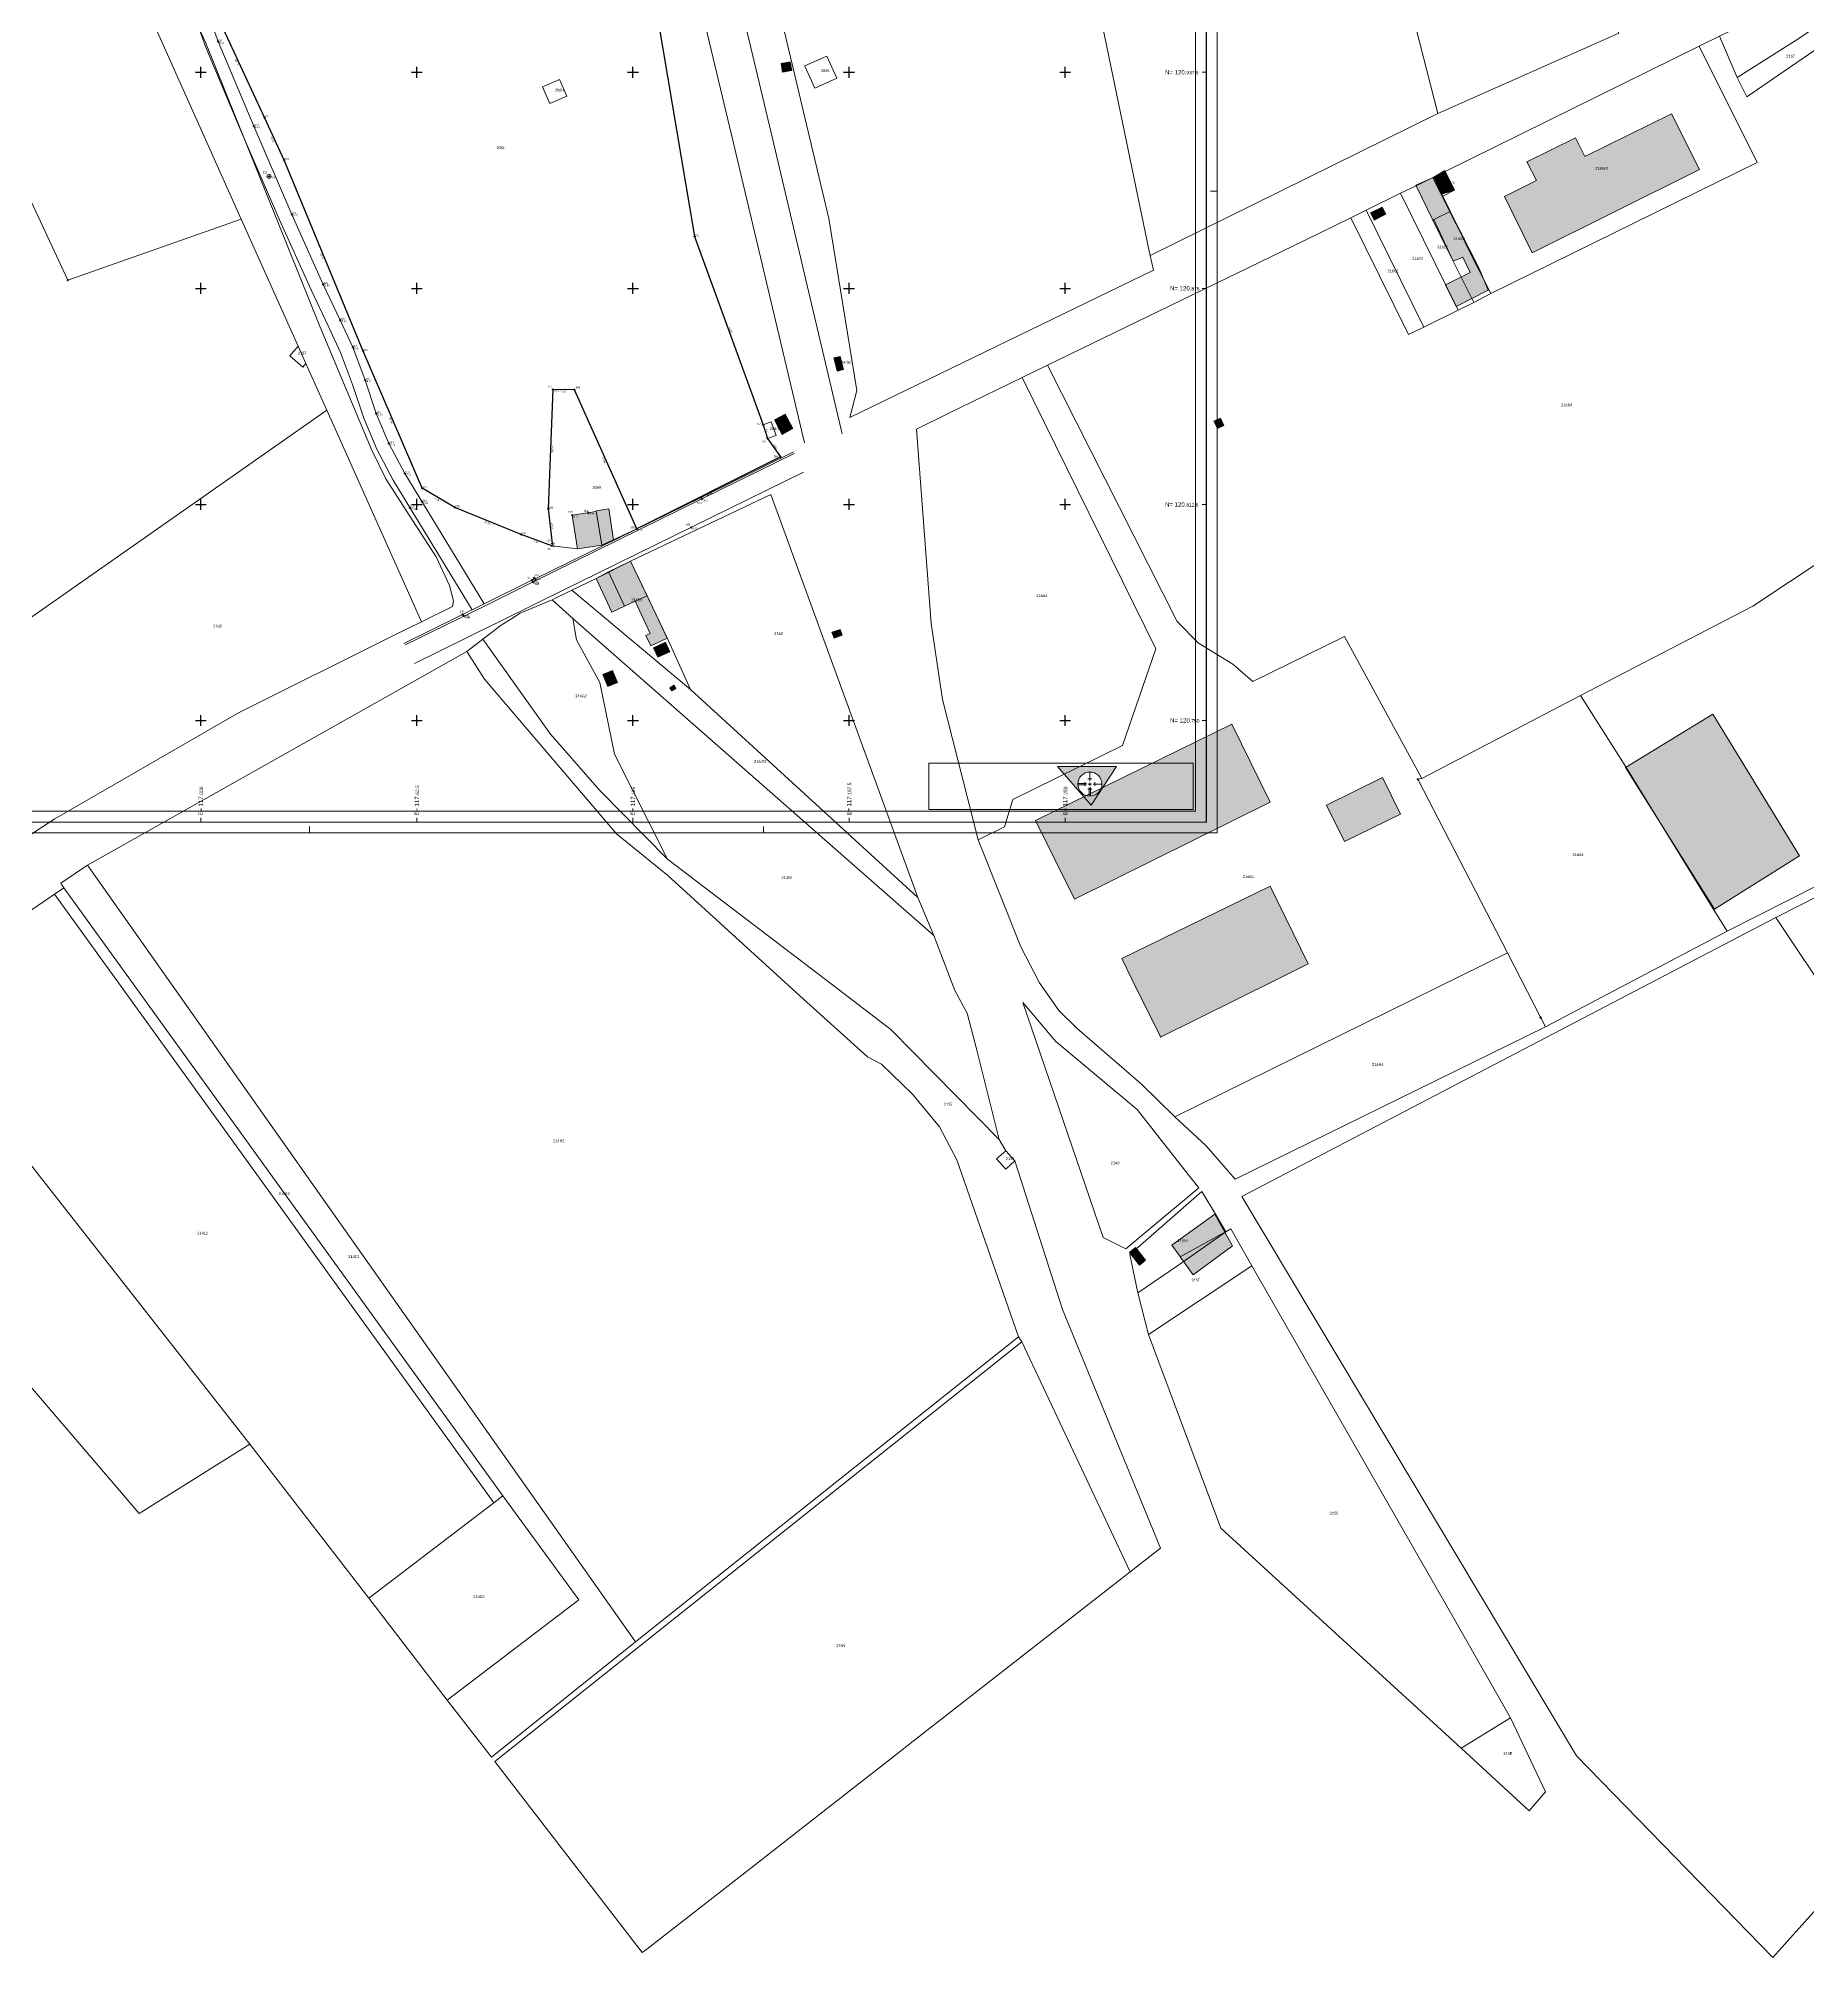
# Model space of a CAD drawing. Header units: metres. Extents: x 113120 to 240396, y 120329 to 242116.
# Drawn here: x 113845 to 114357, y 120392 to 120947 of the extents above; entities that cross this region are included whole.
import ezdxf
from ezdxf.enums import TextEntityAlignment as Align

# ---------------------------------------------------------------- set-up
doc = ezdxf.new("R2010")
doc.units = ezdxf.units.M
doc.header["$LTSCALE"] = 3
doc.header["$PDMODE"] = 2
doc.header["$PDSIZE"] = 0.3
doc.layers.get('0').update_dxf_attribs({"lineweight": 0})
for name, color, linetype, lineweight in [('Batiment', 4, 'Continuous', 0), ('Bordure', 1, 'Continuous', 0), ('Bpn_CaPa', 78, 'Continuous', 0), ('Bpn_ReBu', 4, 'Continuous', 0), ('Bpt_CaNu', 7, 'Continuous', 0), ('Bpt_PrSt', 7, 'Continuous', 0), ('Carroyage(1)', 7, 'Continuous', 0), ('Cotation Linéaire', 6, 'Continuous', 0), ('CV', 5, 'Continuous', 0), ("Filets d'eau", 1, 'Continuous', 0), ('Hachure batiment', 11, 'Continuous', 0), ('Hachure bâtiment', 11, 'Continuous', 0), ('Images', 7, 'Continuous', 0), ('Limite de propriété', 5, 'Continuous', 30), ('Légende', 255, 'Continuous', 0), ('Route', 1, 'Continuous', 0), ('TopoAlt', 30, 'Continuous', 0), ('TOPOJIS', 5, 'Continuous', 0), ('TopoMat', 5, 'Continuous', 0)]:
    doc.layers.add(name, color=color, linetype=linetype, lineweight=lineweight)
doc.layers.add('Carroyage(1)_Croix', color=7, linetype='Continuous')
doc.layers.add('Carroyage(1)_Textes', color=7, linetype='Continuous')
doc.styles.add('Legend', font='')
doc.styles.get("Standard").update_dxf_attribs({"font": 'arial.ttf'})
doc.styles.get('Legend').set_extended_font_data('Calibri')
picture_1 = doc.add_image_def('image1.jpg', size_in_pixel=(7833, 1367))

# ---------------------------------------------------------------- blocks, each defined once
blk = doc.blocks.new('TCPOINT')
at = {"color": 0}
blk.add_point((0, 0), dxfattribs=at)
at = {"layer": 'TopoAlt'}
blk.add_attdef('ALT', text='', height=0.3, dxfattribs=at).set_placement((0.1, -0.1), align=Align.TOP_LEFT)
at = {"layer": 'TopoMat'}
blk.add_attdef('MAT', (0.1, 0.1), '', height=0.3, dxfattribs=at)
blk = doc.blocks.new('u014')
at = {"color": 0}
blk.add_line((0, 0), (0, 0), dxfattribs=at)
blk.add_circle((0, 0), 0.6, dxfattribs=at)
blk = doc.blocks.new('Logo')
at = {"layer": 'Légende'}
h = blk.add_hatch(color=253, dxfattribs=at)
edge = h.paths.add_edge_path(flags=16)
edge.add_arc((340.079, 66.268), 0.581, 0, 360)
h.paths.add_polyline_path([(340.134, 65.253), (341.361, 67.116), (338.512, 67.116)])
at = {"layer": 'Légende', "color": 253}
for p, q in [((338.512, 67.116), (340.134, 65.253)), ((340.134, 65.253), (338.512, 67.116)), ((338.512, 67.116), (341.361, 67.116)), ((340.079, 66.848), (340.079, 66.428)), ((340.134, 65.253), (341.361, 67.116)), ((341.361, 67.116), (340.134, 65.253)), ((339.919, 66.301), (339.499, 66.301)), ((339.919, 66.234), (339.499, 66.234)), ((339.834, 66.359), (339.834, 66.177)), ((340.17, 66.512), (339.988, 66.512)), ((339.988, 66.023), (340.17, 66.023)), ((340.159, 66.268), (339.999, 66.268)), ((340.159, 66.268), (339.999, 66.268)), ((340.046, 66.108), (340.046, 65.688)), ((340.079, 66.348), (340.079, 66.188)), ((340.079, 66.348), (340.079, 66.188)), ((340.112, 66.108), (340.112, 65.688)), ((340.66, 66.268), (340.239, 66.268)), ((340.323, 66.359), (340.323, 66.177))]:
    blk.add_line(p, q, dxfattribs=at)
blk.add_circle((340.079, 66.268), 0.581, dxfattribs=at)
at = {"layer": 'Images'}
image = blk.add_image(picture_1, insert=(332.313, 65.048), size_in_units=(12.741, 2.223), dxfattribs=at)
image.dxf.flags = 7

msp = doc.modelspace()

# ---------------------------------------------------------------- hatches: boundary and pattern name
at = {"layer": 'Hachure batiment'}
h = msp.add_hatch(color=256, dxfattribs=at)
h.dxf.hatch_style = 1
h.paths.add_polyline_path([(114001.23, 120799.6), (113999.66, 120809.35), (114006.64, 120810.48), (114006.62, 120810.6), (114010.27, 120811.2), (114011.6, 120802.29), (114008.21, 120800.73)])
at = {"layer": 'Hachure bâtiment'}
h = msp.add_hatch(color=256, dxfattribs=at)
h.dxf.hatch_style = 1
h.paths.add_polyline_path([(114063.18, 120938), (114060.53, 120937.53), (114060.1, 120940.05), (114062.75, 120940.52)])
h = msp.add_hatch(color=256, dxfattribs=at)
h.dxf.hatch_style = 1
h.paths.add_polyline_path([(114325.75, 120909.36), (114277.4, 120885.26), (114269.33, 120901.58), (114278.58, 120906.15), (114275.83, 120911.62), (114289.91, 120918.53), (114292.6, 120913.09), (114317.7, 120925.5)])
h = msp.add_hatch(color=256, dxfattribs=at)
h.dxf.hatch_style = 1
h.paths.add_polyline_path([(114251.27, 120902.23), (114253.55, 120897.49), (114253.68, 120897.22), (114248.9, 120894.88), (114248.63, 120894.75), (114243.72, 120904.83), (114248.87, 120907.2)])
h = msp.add_hatch(color=256, dxfattribs=at)
h.dxf.hatch_style = 1
h.paths.add_polyline_path([(114254.87, 120903.4), (114251.27, 120902.23), (114248.87, 120907.2), (114252.07, 120909.05)])
h = msp.add_hatch(color=256, dxfattribs=at)
h.dxf.hatch_style = 1
h.paths.add_polyline_path([(114235.03, 120896.42), (114231.67, 120894.75), (114230.63, 120896.8), (114233.98, 120898.45)])
h = msp.add_hatch(color=256, dxfattribs=at)
h.dxf.hatch_style = 1
h.paths.add_polyline_path([(114262.02, 120880.77), (114264.62, 120874.43), (114255.42, 120869.77), (114252.32, 120875.98), (114259.43, 120879.57), (114257.3, 120884.05), (114254.52, 120882.88), (114248.9, 120894.88), (114253.68, 120897.22)])
h = msp.add_hatch(color=256, dxfattribs=at)
h.dxf.hatch_style = 1
h.paths.add_polyline_path([(114078.15, 120851.48), (114076.28, 120851.03), (114075.32, 120854.85), (114077.22, 120855.32)])
h = msp.add_hatch(color=256, dxfattribs=at)
h.dxf.hatch_style = 1
h.paths.add_polyline_path([(114061.33, 120838.6), (114063.54, 120834.41), (114060.39, 120832.76), (114058.19, 120836.94)])
h = msp.add_hatch(color=256, dxfattribs=at)
h.dxf.hatch_style = 1
h.paths.add_polyline_path([(114188.22, 120835.35), (114186.38, 120834.45), (114185.32, 120836.55), (114187.22, 120837.45)])
h = msp.add_hatch(color=256, dxfattribs=at)
h.dxf.hatch_style = 1
h.paths.add_polyline_path([(114021.36, 120786.06), (114017.9, 120784.46), (114014.78, 120783.08), (114010.18, 120792.97), (114016.55, 120796.05)])
h = msp.add_hatch(color=256, dxfattribs=at)
h.dxf.hatch_style = 1
h.paths.add_polyline_path([(114014.78, 120783.08), (114011.12, 120781.37), (114006.63, 120791.05), (114010.18, 120792.97)])
h = msp.add_hatch(color=256, dxfattribs=at)
h.dxf.hatch_style = 1
h.paths.add_polyline_path([(114027.12, 120773.77), (114022.43, 120771.63), (114021.02, 120774.55), (114022.22, 120775.15), (114017.9, 120784.46), (114021.36, 120786.06)])
h = msp.add_hatch(color=256, dxfattribs=at)
h.dxf.hatch_style = 1
h.paths.add_polyline_path([(114027.95, 120769.85), (114024.43, 120768.28), (114023.22, 120771.03), (114026.72, 120772.6)])
h = msp.add_hatch(color=256, dxfattribs=at)
h.dxf.hatch_style = 1
h.paths.add_polyline_path([(114077.75, 120774.63), (114075.43, 120773.83), (114074.83, 120775.52), (114077.15, 120776.32)])
h = msp.add_hatch(color=256, dxfattribs=at)
h.dxf.hatch_style = 1
h.paths.add_polyline_path([(114012.78, 120761), (114009.98, 120759.85), (114008.58, 120763.32), (114011.39, 120764.45)])
h = msp.add_hatch(color=256, dxfattribs=at)
h.dxf.hatch_style = 1
h.paths.add_polyline_path([(114029.7, 120759.25), (114028.52, 120758.52), (114027.95, 120759.43), (114029.12, 120760.17)])
h = msp.add_hatch(color=256, dxfattribs=at)
h.dxf.hatch_style = 1
h.paths.add_polyline_path([(114201.61, 120726.39), (114144.97, 120698.32), (114133.68, 120721.01), (114190.52, 120748.95)])
h = msp.add_hatch(color=256, dxfattribs=at)
h.dxf.hatch_style = 1
h.paths.add_polyline_path([(114354.65, 120710.83), (114330.13, 120695.43), (114304.4, 120736.38), (114329.57, 120751.79)])
h = msp.add_hatch(color=256, dxfattribs=at)
h.dxf.hatch_style = 1
h.paths.add_polyline_path([(114239.24, 120722.88), (114223.07, 120714.98), (114217.91, 120725.51), (114234.02, 120733.46)])
h = msp.add_hatch(color=256, dxfattribs=at)
h.dxf.hatch_style = 1
h.paths.add_polyline_path([(114212.55, 120679.59), (114203.29, 120675), (114169.9, 120658.41), (114169.87, 120658.46), (114161.68, 120675), (114158.64, 120681.16), (114201.57, 120702.1)])
h = msp.add_hatch(color=256, dxfattribs=at)
h.dxf.hatch_style = 1
h.paths.add_polyline_path([(114175.51, 120594.89), (114173.09, 120598.23), (114185.61, 120607.17), (114188.51, 120601.97), (114175.52, 120594.88)])
h = msp.add_hatch(color=256, dxfattribs=at)
h.dxf.hatch_style = 1
h.paths.add_polyline_path([(114190.72, 120598), (114179.31, 120589.64), (114175.52, 120594.88), (114188.51, 120601.97)])
h = msp.add_hatch(color=256, dxfattribs=at)
h.dxf.hatch_style = 1
h.paths.add_polyline_path([(114165.5, 120593.83), (114163.82, 120592.45), (114160.92, 120596.05), (114162.63, 120597.57)])

# ---------------------------------------------------------------- linework, layer by layer
at = {"flags": 128}
msp.add_lwpolyline([(113667.48, 120723.71), (114179.98, 120723.71), (114179.98, 121453.71), (113667.48, 121453.71)], close=True, dxfattribs=at)
at = {"layer": 'Batiment'}
for p, q in [((113999.66, 120809.35), (114006.64, 120810.48)), ((114008.21, 120800.73), (114006.62, 120810.6)), ((114001.23, 120799.6), (113999.66, 120809.35)), ((114001.23, 120799.6), (114008.21, 120800.73))]:
    msp.add_line(p, q, dxfattribs=at)
at = {"layer": 'Bordure', "flags": 128}
for points in [[(114066.85, 120830.35), (114046.23, 120917.36), (114035.2, 120963.89), (114024.68, 121025.61), (114016.2, 121075.32), (114007.62, 121143.2), (113997.62, 121222.27), (113991, 121314.66), (113986.06, 121427.53)], [(114077.82, 120832.95), (114057.2, 120919.96), (114046.25, 120966.14), (114035.79, 121027.5), (114027.36, 121076.98), (114018.8, 121144.61), (114008.84, 121223.39), (114002.26, 121315.31), (113997.32, 121428.02)]]:
    msp.add_lwpolyline(points, dxfattribs=at)
at = {"layer": 'Bpn_CaPa'}
for points in [[(114136.73, 121083.93), (114168.74, 121064.18), (114191.89, 121067), (114211.58, 121076.09), (114250.04, 120925.59), (114166.83, 120884.52), (114166.53, 120885.8), (114127.69, 121073.4), (114123.85, 121092.7), (114136.73, 121083.93)], [(114302.45, 120948.78), (114250.04, 120925.59), (114211.58, 121076.09), (114239.83, 121087.44), (114248.3, 121066.79), (114255.6, 121050.35), (114262.91, 121033.9), (114271.16, 121015.39), (114281.06, 120994), (114302.45, 120948.78)], [(113766.6, 121064.33), (113783.48, 121070.2), (113810.26, 121072.98), (113823.38, 121057.71), (113836.8, 121037.83), (113848.32, 121017.56), (113860.41, 120992.3), (113903.95, 120895.01), (113853.78, 120877.4), (113766.6, 121064.33)], [(114127.69, 121073.4), (114166.53, 120885.8), (114166.83, 120884.52), (114167.84, 120880.24), (114079.98, 120837.64), (114082, 120845.44), (114073.9, 120895.19), (114055.9, 120971.15), (114044.41, 121021.36), (114053.44, 121025.62), (114063.09, 121030.97), (114066.5, 121039.19), (114065.85, 121043.09), (114064.29, 121045.65), (114062.14, 121047.97), (114057.02, 121050.28), (114055.98, 121050.52), (114127.69, 121073.4)], [(114362.95, 120953.08), (114354.47, 120947.32), (114336.63, 120936), (114331.55, 120947.96), (114357.93, 120960.88), (114362.95, 120953.08)], [(114365.9, 120948.48), (114346.85, 120935.49), (114339.42, 120930.43), (114336.63, 120936), (114354.47, 120947.32), (114362.95, 120953.08), (114365.9, 120948.48)], [(114265.38, 120873.46), (114258.48, 120887.24), (114257.36, 120889.49), (114255.33, 120893.57), (114251.34, 120901.57), (114254.87, 120903.4), (114252.23, 120908.83), (114325.64, 120945.05), (114342.47, 120911.4), (114265.38, 120873.46)], [(114076.21, 120935.82), (114069.83, 120932.94), (114066.95, 120939.31), (114066.95, 120939.32), (114073.33, 120942.2), (114076.21, 120935.82)], [(114066.95, 120939.31), (114069.83, 120932.94), (114076.21, 120935.82), (114073.33, 120942.2), (114066.95, 120939.32), (114066.95, 120939.31)], [(113998.09, 120930.61), (113993.26, 120928.5), (113991.1, 120933.28), (113996.03, 120935.37), (113998.09, 120930.61)], [(113998.09, 120930.61), (113996.03, 120935.37), (113991.1, 120933.28), (113993.26, 120928.5), (113998.09, 120930.61)], [(114239.29, 120902.5), (114243.79, 120904.69), (114250.31, 120891.35), (114260.53, 120870.95), (114255.92, 120868.68), (114239.29, 120902.5)], [(114265.38, 120873.46), (114260.53, 120870.95), (114250.31, 120891.35), (114243.79, 120904.69), (114248.61, 120907.05), (114251.34, 120901.57), (114255.33, 120893.57), (114257.36, 120889.49), (114258.48, 120887.24), (114265.38, 120873.46)], [(114251.34, 120901.57), (114248.61, 120907.05), (114252.23, 120908.83), (114254.87, 120903.4), (114251.34, 120901.57)], [(114239.29, 120902.5), (114255.92, 120868.68), (114246.02, 120863.81), (114229.38, 120897.62), (114239.29, 120902.5)], [(114246.02, 120863.81), (114241.58, 120861.63), (114224.94, 120895.44), (114229.38, 120897.62), (114246.02, 120863.81)], [(113920.4, 120858.27), (113922.66, 120853.22), (113921.8, 120852.22), (113918, 120855.47), (113920.4, 120858.27)], [(114078.15, 120851.48), (114076.28, 120851.03), (114075.32, 120854.85), (114077.22, 120855.32), (114078.15, 120851.48)], [(114117.12, 120715.48), (114106.78, 120756.1), (114103.53, 120778), (114099.27, 120834.22), (114108.43, 120838.8), (114129.84, 120849.19), (114168.51, 120770.74), (114158.89, 120742.72), (114127.12, 120727.09), (114124.75, 120719.24), (114117.12, 120715.48)], [(114117.12, 120715.48), (114124.75, 120719.24), (114127.12, 120727.09), (114158.89, 120742.72), (114168.51, 120770.74), (114129.84, 120849.19), (114137.13, 120852.73), (114174.64, 120778.66), (114180.86, 120772.36), (114190.77, 120766.27), (114196.58, 120761.26), (114223.05, 120774.28), (114245.46, 120733.24), (114244.31, 120732.97), (114270.23, 120682.82), (114174.03, 120635.32), (114164.38, 120644.75), (114145.76, 120660.84), (114140.47, 120666.12), (114134.83, 120674.05), (114129.5, 120684.55), (114117.12, 120715.48)], [(113993.91, 120801.23), (113992.78, 120811.19), (113994.12, 120845.77), (114000.32, 120845.63), (114018.39, 120805.42), (114008.21, 120800.73), (114001.23, 120799.6), (113993.84, 120800.53), (113993.91, 120801.23)], [(114291.34, 120757.25), (114341.23, 120783.07), (114432.88, 120843.9), (114484.04, 120765.06), (114333.75, 120689.02), (114329.74, 120695.46), (114304.5, 120736.55), (114291.34, 120757.25)], [(113838.44, 120714.04), (113805.89, 120753.73), (113928.7, 120839.71), (113956.08, 120778.56), (113947.99, 120774.57), (113903.13, 120752.24), (113850.08, 120721.5), (113838.44, 120714.04)], [(114056.15, 120831.57), (114054.88, 120835.54), (114057.24, 120836.35), (114058.7, 120832.43), (114056.15, 120831.57)], [(114099.62, 120698.76), (114033.88, 120758.95), (114027.2, 120773.88), (114016.55, 120796.05), (114057.12, 120815.32), (114099.62, 120698.76)], [(114033.88, 120758.95), (113999.6, 120787.64), (114006.63, 120791.05), (114016.55, 120796.05), (114027.2, 120773.88), (114033.88, 120758.95)], [(114027.27, 120709.85), (114007.72, 120729.7), (113993.39, 120746.05), (113973.85, 120773.49), (113979.15, 120777.54), (113981.94, 120779.34), (113984.64, 120781.03), (113993.88, 120784.86), (113999.85, 120779.49), (114000.92, 120773.33), (114007.68, 120760.98), (114011.88, 120740.2), (114027.27, 120709.85)], [(114104.31, 120687.81), (113999.85, 120779.49), (113993.88, 120784.86), (113999.6, 120787.64), (114033.88, 120758.95), (114099.62, 120698.76), (114104.31, 120687.81)], [(114104.31, 120687.81), (114110.41, 120671.86), (114113.94, 120665.32), (114116.7, 120654.65), (114123.19, 120628.8), (114091.86, 120660.56), (114074.96, 120673.51), (114027.27, 120709.85), (114011.88, 120740.2), (114007.68, 120760.98), (114000.92, 120773.33), (113999.85, 120779.49), (114104.31, 120687.81)], [(113969.22, 120769.96), (113973.85, 120773.49), (113993.39, 120746.05), (114007.72, 120729.7), (114027.27, 120709.85), (114074.96, 120673.51), (114091.86, 120660.56), (114123.19, 120628.8), (114125.09, 120625.52), (114122.46, 120623.23), (114125.12, 120620.2), (114127.72, 120622.63), (114141.51, 120579.64), (114169.84, 120510.53), (114161.12, 120503.75), (114129.7, 120570.28), (114128.8, 120571.71), (114110.91, 120622.88), (114105.94, 120632.4), (114098.11, 120641.93), (114089.11, 120650.61), (114085.09, 120652.73), (114066.57, 120669.33), (114027.32, 120705.19), (114012.46, 120717.18), (113974.3, 120761.97), (113969.22, 120769.96)], [(113969.22, 120769.96), (113974.3, 120761.97), (114012.46, 120717.18), (114027.32, 120705.19), (114066.57, 120669.33), (114085.09, 120652.73), (114089.11, 120650.61), (114098.11, 120641.93), (114105.94, 120632.4), (114110.91, 120622.88), (114128.8, 120571.71), (114018.03, 120483.48), (113859.49, 120708.11), (113969.22, 120769.96)], [(114509.24, 120726.86), (114381.99, 120641.89), (114347.84, 120693.04), (114485.28, 120762.73), (114509.24, 120726.86)], [(114291.34, 120757.25), (114304.5, 120736.55), (114329.74, 120695.46), (114333.75, 120689.02), (114281.18, 120661.33), (114279.82, 120664.01), (114270.23, 120682.82), (114244.31, 120732.97), (114245.46, 120733.24), (114291.34, 120757.25)], [(113852.65, 120701.61), (113851.75, 120702.92), (113859.49, 120708.11), (114018.03, 120483.48), (113976.32, 120450.07), (113963.56, 120466.62), (114001.58, 120495.64), (113979.61, 120525.68), (113852.65, 120701.61)], [(113976.99, 120523.67), (113940.82, 120496.08), (113906.43, 120540.65), (113805.46, 120669.25), (113849.91, 120699.77), (113976.99, 120523.67)], [(113852.65, 120701.61), (113979.61, 120525.68), (113976.99, 120523.67), (113849.91, 120699.77), (113852.65, 120701.61)], [(114281.18, 120661.33), (114191.48, 120617.29), (114183.03, 120626.95), (114174.03, 120635.32), (114270.23, 120682.82), (114279.82, 120664.01), (114281.18, 120661.33)], [(113805.46, 120669.25), (113906.43, 120540.65), (113874.4, 120520.58), (113768.12, 120644.75), (113766.04, 120647.18), (113803.81, 120671.25), (113805.46, 120669.25)], [(114180.9, 120614.78), (114159.85, 120597.17), (114153.27, 120600.41), (114129.99, 120668.36), (114139.6, 120657.15), (114163.1, 120637.47), (114177.87, 120618.68), (114180.9, 120614.78)], [(114127.72, 120622.63), (114125.12, 120620.2), (114122.46, 120623.23), (114125.09, 120625.52), (114127.72, 120622.63)], [(114188.73, 120602.1), (114174.45, 120592.08), (114163.33, 120584.39), (114161.02, 120595.55), (114181.82, 120613.75), (114185.72, 120607.19), (114188.73, 120602.1)], [(114188.73, 120602.1), (114190.19, 120602.98), (114196.32, 120592.27), (114166.39, 120572.41), (114163.33, 120584.39), (114174.45, 120592.08), (114188.73, 120602.1)], [(114166.39, 120572.41), (114196.32, 120592.27), (114253.33, 120492.63), (114271.14, 120461.48), (114256.79, 120452.66), (114187.32, 120516.36), (114166.39, 120572.41)], [(114161.12, 120503.75), (114156.3, 120499.97), (114098.34, 120454.74), (114091.43, 120449.35), (114081.88, 120441.89), (114050.44, 120417.36), (114021.24, 120394.58), (114019.94, 120393.56), (113981.15, 120443.82), (113977.27, 120448.85), (114129.7, 120570.28), (114161.12, 120503.75)], [(113940.82, 120496.08), (113976.99, 120523.67), (113979.61, 120525.68), (114001.58, 120495.64), (113963.56, 120466.62), (113940.82, 120496.08)], [(114256.79, 120452.66), (114271.14, 120461.48), (114281.22, 120440.07), (114276.5, 120434.57), (114256.79, 120452.66)]]:
    msp.add_lwpolyline(points, close=True, dxfattribs=at)
for points in [[(113766.6, 121064.33), (113853.78, 120877.4), (113903.95, 120895.01), (113920.4, 120858.27), (113918, 120855.47), (113921.8, 120852.22), (113922.66, 120853.22), (113928.7, 120839.71), (113805.89, 120753.73)], [(113883.57, 120967.86), (113893.56, 120946.41), (113926.83, 120863.73), (113941.64, 120828.42), (113945.81, 120819.91), (113952.51, 120809.42), (113960.29, 120797.31), (113964.18, 120789.07), (113965.35, 120784.59), (113965.05, 120783), (113956.08, 120778.56), (113928.7, 120839.71), (113922.66, 120853.22), (113920.4, 120858.27), (113903.95, 120895.01), (113860.41, 120992.3)], [(114432.88, 120843.9), (114341.23, 120783.07), (114291.34, 120757.25), (114245.46, 120733.24), (114223.05, 120774.28), (114196.58, 120761.26), (114190.77, 120766.27), (114180.86, 120772.36), (114174.64, 120778.66), (114137.13, 120852.73), (114211.48, 120888.81), (114224.94, 120895.44), (114241.58, 120861.63), (114246.02, 120863.81), (114255.92, 120868.68), (114260.53, 120870.95), (114265.38, 120873.46), (114342.47, 120911.4), (114325.64, 120945.05), (114331.55, 120947.96)], [(114331.55, 120947.96), (114336.63, 120936), (114339.42, 120930.43), (114346.85, 120935.49), (114365.9, 120948.48)], [(113993.84, 120800.53), (114001.23, 120799.6), (114008.21, 120800.73)], [(114359.65, 120406.19), (114346.94, 120392.11), (114290.14, 120450.45), (114193.4, 120612.3), (114347.84, 120693.04), (114381.99, 120641.89)]]:
    msp.add_lwpolyline(points, dxfattribs=at)
at = {"layer": 'Bpn_ReBu'}
for p, q in [((114006.62, 120810.6), (114010.27, 120811.2)), ((114010.27, 120811.2), (114011.6, 120802.28)), ((114011.6, 120802.28), (114008.21, 120800.73))]:
    msp.add_line(p, q, dxfattribs=at)
for points in [[(114063.18, 120938), (114060.53, 120937.53), (114060.1, 120940.05), (114062.75, 120940.52), (114063.18, 120938)], [(114325.75, 120909.36), (114277.4, 120885.26), (114269.33, 120901.58), (114278.58, 120906.15), (114275.83, 120911.62), (114289.91, 120918.53), (114292.6, 120913.09), (114317.7, 120925.5), (114325.75, 120909.36)], [(114251.27, 120902.23), (114253.55, 120897.49), (114253.68, 120897.22), (114248.9, 120894.88), (114248.63, 120894.75), (114243.72, 120904.83), (114248.87, 120907.2), (114251.27, 120902.23)], [(114254.87, 120903.4), (114251.27, 120902.23), (114248.87, 120907.2), (114252.07, 120909.05), (114254.87, 120903.4)], [(114235.03, 120896.42), (114231.67, 120894.75), (114230.63, 120896.8), (114233.98, 120898.45), (114235.03, 120896.42)], [(114262.02, 120880.77), (114264.62, 120874.43), (114255.42, 120869.77), (114252.32, 120875.98), (114259.43, 120879.57), (114257.3, 120884.05), (114254.52, 120882.88), (114248.9, 120894.88), (114253.68, 120897.22), (114262.02, 120880.77)], [(114078.15, 120851.48), (114076.28, 120851.03), (114075.32, 120854.85), (114077.22, 120855.32), (114078.15, 120851.48)], [(114061.33, 120838.6), (114063.54, 120834.41), (114060.39, 120832.76), (114058.19, 120836.94), (114061.33, 120838.6)], [(114188.22, 120835.35), (114186.38, 120834.45), (114185.32, 120836.55), (114187.22, 120837.45), (114188.22, 120835.35)], [(114021.36, 120786.06), (114017.9, 120784.46), (114014.78, 120783.08), (114010.18, 120792.97), (114016.55, 120796.05), (114021.36, 120786.06)], [(114014.78, 120783.08), (114011.12, 120781.37), (114006.63, 120791.05), (114010.18, 120792.97), (114014.78, 120783.08)], [(114027.12, 120773.77), (114022.43, 120771.63), (114021.02, 120774.55), (114022.22, 120775.15), (114017.9, 120784.46), (114021.36, 120786.06), (114027.12, 120773.77)], [(114027.95, 120769.85), (114024.43, 120768.28), (114023.22, 120771.03), (114026.72, 120772.6), (114027.95, 120769.85)], [(114077.75, 120774.63), (114075.43, 120773.83), (114074.83, 120775.52), (114077.15, 120776.32), (114077.75, 120774.63)], [(114012.78, 120761), (114009.98, 120759.85), (114008.58, 120763.32), (114011.39, 120764.45), (114012.78, 120761)], [(114029.7, 120759.25), (114028.52, 120758.52), (114027.95, 120759.43), (114029.12, 120760.17), (114029.7, 120759.25)], [(114201.61, 120726.39), (114144.97, 120698.32), (114133.68, 120721.01), (114190.52, 120748.95), (114201.61, 120726.39)], [(114354.65, 120710.83), (114330.13, 120695.43), (114304.4, 120736.38), (114329.57, 120751.79), (114354.65, 120710.83)], [(114239.24, 120722.88), (114223.07, 120714.98), (114217.91, 120725.51), (114234.02, 120733.46), (114239.24, 120722.88)], [(114212.55, 120679.59), (114203.29, 120675), (114169.9, 120658.41), (114169.87, 120658.46), (114161.68, 120675), (114158.64, 120681.16), (114201.57, 120702.1), (114212.55, 120679.59)], [(114175.51, 120594.89), (114173.09, 120598.23), (114185.61, 120607.17), (114188.51, 120601.97), (114175.52, 120594.88), (114175.51, 120594.89)], [(114190.72, 120598), (114179.31, 120589.64), (114175.52, 120594.88), (114188.51, 120601.97), (114190.72, 120598)], [(114165.5, 120593.83), (114163.82, 120592.45), (114160.92, 120596.05), (114162.63, 120597.57), (114165.5, 120593.83)]]:
    msp.add_lwpolyline(points, close=True, dxfattribs=at)
at = {"layer": 'Bpt_PrSt'}
for p in [(113853.78, 120877.4), (114244.31, 120732.97), (114279.82, 120664.01)]:
    msp.add_point(p, dxfattribs=at)
at = {"layer": 'Carroyage(1)'}
for p, q in [((114183.11, 120937.5), (114181.86, 120937.5)), ((114186.23, 120903.09), (114184.36, 120903.09)), ((114183.11, 120875), (114181.86, 120875)), ((114183.11, 120812.5), (114181.86, 120812.5)), ((114183.11, 120750), (114181.86, 120750)), ((113892.27, 120720.59), (113892.27, 120721.84)), ((113954.77, 120720.59), (113954.77, 120721.84)), ((114017.27, 120720.59), (114017.27, 120721.84)), ((114079.77, 120720.59), (114079.77, 120721.84)), ((114142.27, 120720.59), (114142.27, 120721.84)), ((113923.73, 120717.46), (113923.73, 120719.34)), ((114054.98, 120717.46), (114054.98, 120719.34)), ((114186.23, 120717.46), (114186.23, 120719.34))]:
    msp.add_line(p, q, dxfattribs=at)
msp.add_lwpolyline([(113661.23, 120717.46), (114186.23, 120717.46), (114186.23, 121459.96), (113661.23, 121459.96)], close=True, dxfattribs=at)
at = {"layer": 'Carroyage(1)', "const_width": 0.312}
msp.add_lwpolyline([(113664.36, 120720.59), (114183.11, 120720.59), (114183.11, 121456.84), (113664.36, 121456.84)], close=True, dxfattribs=at)
at = {"layer": 'Carroyage(1)_Croix'}
for p, q in [((113892.27, 120935.94), (113892.27, 120939.06)), ((113954.77, 120935.94), (113954.77, 120939.06)), ((114017.27, 120935.94), (114017.27, 120939.06)), ((114079.77, 120935.94), (114079.77, 120939.06)), ((114142.27, 120935.94), (114142.27, 120939.06)), ((113890.7, 120937.5), (113893.83, 120937.5)), ((113953.2, 120937.5), (113956.33, 120937.5)), ((114015.7, 120937.5), (114018.83, 120937.5)), ((114078.2, 120937.5), (114081.33, 120937.5)), ((114140.7, 120937.5), (114143.83, 120937.5)), ((113892.27, 120873.44), (113892.27, 120876.56)), ((113954.77, 120873.44), (113954.77, 120876.56)), ((114017.27, 120873.44), (114017.27, 120876.56)), ((114079.77, 120873.44), (114079.77, 120876.56)), ((114142.27, 120873.44), (114142.27, 120876.56)), ((113890.7, 120875), (113893.83, 120875)), ((113953.2, 120875), (113956.33, 120875)), ((114015.7, 120875), (114018.83, 120875)), ((114078.2, 120875), (114081.33, 120875)), ((114140.7, 120875), (114143.83, 120875)), ((113890.7, 120812.5), (113893.83, 120812.5)), ((113892.27, 120810.94), (113892.27, 120814.06)), ((113953.2, 120812.5), (113956.33, 120812.5)), ((113954.77, 120810.94), (113954.77, 120814.06)), ((114015.7, 120812.5), (114018.83, 120812.5)), ((114017.27, 120810.94), (114017.27, 120814.06)), ((114078.2, 120812.5), (114081.33, 120812.5)), ((114079.77, 120810.94), (114079.77, 120814.06)), ((114140.7, 120812.5), (114143.83, 120812.5)), ((114142.27, 120810.94), (114142.27, 120814.06)), ((113890.7, 120750), (113893.83, 120750)), ((113892.27, 120748.44), (113892.27, 120751.56)), ((113953.2, 120750), (113956.33, 120750)), ((113954.77, 120748.44), (113954.77, 120751.56)), ((114015.7, 120750), (114018.83, 120750)), ((114017.27, 120748.44), (114017.27, 120751.56)), ((114078.2, 120750), (114081.33, 120750)), ((114079.77, 120748.44), (114079.77, 120751.56)), ((114140.7, 120750), (114143.83, 120750)), ((114142.27, 120748.44), (114142.27, 120751.56))]:
    msp.add_line(p, q, dxfattribs=at)
at = {"layer": "Filets d'eau"}
msp.add_line((113988.69, 120791.21, 95.56), (113989.16, 120790.81), dxfattribs=at)
at = {"layer": "Filets d'eau", "flags": 128}
for points in [[(113974.24, 120783.75), (113988.03, 120790.57), (113988.4, 120790.88), (113988.69, 120791.21)], [(113974.52, 120783.19), (113988.37, 120790.05), (113988.84, 120790.44), (113989.16, 120790.81)], [(113951.03, 120772.26), (113974.24, 120783.75)], [(113951.4, 120771.85), (113974.52, 120783.19)], [(113977.17, 120777.83), (113991.01, 120784.68)], [(113954.04, 120766.48), (113977.15, 120777.83)]]:
    msp.add_lwpolyline(points, dxfattribs=at)
at = {"layer": 'Limite de propriété'}
for p, q in [((114010.83, 121034), (114035.1, 120889.96)), ((113910.67, 120924.41), (113895.62, 120956.81)), ((113916.36, 120912.05), (113910.67, 120924.41)), ((113939.2, 120856.82), (113916.36, 120912.05)), ((114035.1, 120889.96), (114054.88, 120835.54)), ((113956.32, 120817.18), (113939.2, 120856.82)), ((113994.12, 120845.77), (113992.78, 120811.19)), ((114000.32, 120845.63), (113994.12, 120845.77)), ((114018.39, 120805.42), (114000.32, 120845.63)), ((114054.88, 120835.54), (114056.15, 120831.57)), ((114056.15, 120831.57), (114059.9, 120826.25)), ((114059.9, 120826.25), (114018.39, 120805.42)), ((113965.7, 120811.57), (113956.32, 120817.18)), ((113984.95, 120803.8), (113965.7, 120811.57)), ((113992.78, 120811.19), (113993.91, 120801.23)), ((113993.84, 120800.53), (113984.95, 120803.8)), ((113993.91, 120801.23), (113993.84, 120800.53))]:
    msp.add_line(p, q, dxfattribs=at)
at = {"layer": 'Route', "flags": 128}
for points in [[(113970.74, 120782.01), (113947.87, 120819.47), (113943.15, 120828.43), (113939.38, 120837.45), (113936.14, 120847.14), (113932.62, 120856.45), (113929.06, 120864.17), (113924.16, 120874.52), (113915.02, 120894.82), (113903.98, 120920.39), (113893.64, 120944.97), (113889.54, 120956.12), (113888.51, 120960.17), (113888.98, 120964.52), (113891.45, 120969.07)], [(113974.24, 120783.75), (113951.26, 120821.4), (113946.67, 120830.09), (113943.03, 120838.82), (113939.81, 120848.45), (113936.21, 120857.96), (113932.59, 120865.82), (113927.69, 120876.15), (113918.58, 120896.39), (113907.56, 120921.92), (113897.26, 120946.4), (113893.26, 120957.27), (113892.45, 120960.45), (113892.76, 120963.34), (113894.87, 120967.22)], [(113988.37, 120790.05), (114037.22, 120814.06), (114063.91, 120827.23)], [(113989.02, 120790.93), (114037, 120814.51), (114063.69, 120827.67)], [(113991.01, 120784.68), (114039.86, 120808.7), (114066.56, 120821.86)]]:
    msp.add_lwpolyline(points, dxfattribs=at)

# ---------------------------------------------------------------- block references
at = {"layer": 'CV'}
msp.add_blockref('u014', (113911.99, 120907.39), dxfattribs=at)
at = {"layer": 'Légende', "xscale": 6.000000001200011, "yscale": 6.000000001200011, "zscale": 6.000000001200011}
msp.add_blockref('Logo', (112108.95, 120333.99), dxfattribs=at)
at = {"layer": 'TOPOJIS'}
ref = msp.add_blockref('TCPOINT', (113897.26, 120946.4, 99.33), dxfattribs=at)
ref.add_attrib('MAT', '324', (113897.36, 120946.5, 99.33), dxfattribs={"layer": 'TopoMat', "height": 0.54})
ref.add_attrib('ALT', '99.33', dxfattribs={"layer": 'TopoAlt', "height": 0.48}).set_placement((113897.36, 120946.3, 99.33), align=Align.TOP_LEFT)
ref = msp.add_blockref('TCPOINT', (113907.56, 120921.92, 99.61), dxfattribs=at)
ref.add_attrib('MAT', '323', (113907.66, 120922.02, 99.61), dxfattribs={"layer": 'TopoMat', "height": 0.54})
ref.add_attrib('ALT', '99.61', dxfattribs={"layer": 'TopoAlt', "height": 0.48}).set_placement((113907.66, 120921.82, 99.61), align=Align.TOP_LEFT)
ref = msp.add_blockref('TCPOINT', (113910.67, 120924.41), dxfattribs=at)
ref.add_attrib('MAT', '274', (113910.77, 120924.51), dxfattribs={"layer": 'TopoMat', "height": 0.54})
ref = msp.add_blockref('TCPOINT', (113916.36, 120912.05), dxfattribs=at)
ref.add_attrib('MAT', '273', (113916.46, 120912.15), dxfattribs={"layer": 'TopoMat', "height": 0.54})
ref = msp.add_blockref('TCPOINT', (113911.99, 120907.39, 99.56), dxfattribs=at)
ref.add_attrib('MAT', '322', (113910.19, 120908.29, 99.56), dxfattribs={"layer": 'TopoMat', "height": 0.54})
ref.add_attrib('ALT', '99.56', dxfattribs={"layer": 'TopoAlt', "height": 0.48}).set_placement((113912.09, 120907.29, 99.56), align=Align.TOP_LEFT)
ref = msp.add_blockref('TCPOINT', (113918.58, 120896.39, 99.27), dxfattribs=at)
ref.add_attrib('MAT', '321', (113918.68, 120896.49, 99.27), dxfattribs={"layer": 'TopoMat', "height": 0.54})
ref.add_attrib('ALT', '99.27', dxfattribs={"layer": 'TopoAlt', "height": 0.48}).set_placement((113918.68, 120896.29, 99.27), align=Align.TOP_LEFT)
ref = msp.add_blockref('TCPOINT', (114035.1, 120889.96), dxfattribs=at)
ref.add_attrib('MAT', '261', (114035.2, 120890.06), dxfattribs={"layer": 'TopoMat', "height": 0.54})
ref = msp.add_blockref('TCPOINT', (113927.69, 120876.15, 98.98), dxfattribs=at)
ref.add_attrib('MAT', '320', (113927.79, 120876.25, 98.98), dxfattribs={"layer": 'TopoMat', "height": 0.54})
ref.add_attrib('ALT', '98.98', dxfattribs={"layer": 'TopoAlt', "height": 0.48}).set_placement((113927.79, 120876.05, 98.98), align=Align.TOP_LEFT)
ref = msp.add_blockref('TCPOINT', (113932.59, 120865.82, 98.65), dxfattribs=at)
ref.add_attrib('MAT', '318', (113932.69, 120865.92, 98.65), dxfattribs={"layer": 'TopoMat', "height": 0.54})
ref.add_attrib('ALT', '98.65', dxfattribs={"layer": 'TopoAlt', "height": 0.48}).set_placement((113932.69, 120865.72, 98.65), align=Align.TOP_LEFT)
ref = msp.add_blockref('TCPOINT', (113936.21, 120857.96, 98.45), dxfattribs=at)
ref.add_attrib('MAT', '317', (113936.31, 120858.06, 98.45), dxfattribs={"layer": 'TopoMat', "height": 0.54})
ref.add_attrib('ALT', '98.45', dxfattribs={"layer": 'TopoAlt', "height": 0.48}).set_placement((113936.31, 120857.86, 98.45), align=Align.TOP_LEFT)
ref = msp.add_blockref('TCPOINT', (113939.2, 120856.82), dxfattribs=at)
ref.add_attrib('MAT', '272', (113939.3, 120856.92), dxfattribs={"layer": 'TopoMat', "height": 0.54})
ref = msp.add_blockref('TCPOINT', (113939.81, 120848.45, 98.27), dxfattribs=at)
ref.add_attrib('MAT', '316', (113939.91, 120848.55, 98.27), dxfattribs={"layer": 'TopoMat', "height": 0.54})
ref.add_attrib('ALT', '98.27', dxfattribs={"layer": 'TopoAlt', "height": 0.48}).set_placement((113939.91, 120848.35, 98.27), align=Align.TOP_LEFT)
ref = msp.add_blockref('TCPOINT', (113994.12, 120845.77, 95.67), dxfattribs=at)
ref.add_attrib('MAT', '357', (113992.58, 120846.32, 95.67), dxfattribs={"layer": 'TopoMat', "height": 0.54})
ref.add_attrib('ALT', '95.669', dxfattribs={"layer": 'TopoAlt', "height": 0.48}).set_placement((113994.22, 120845.67, 95.67), align=Align.TOP_LEFT)
ref = msp.add_blockref('TCPOINT', (114000.32, 120845.63), dxfattribs=at)
ref.add_attrib('MAT', '265', (114000.73, 120846.11), dxfattribs={"layer": 'TopoMat', "height": 0.54})
ref = msp.add_blockref('TCPOINT', (113943.03, 120838.82, 98), dxfattribs=at)
ref.add_attrib('MAT', '315', (113943.13, 120838.92, 98), dxfattribs={"layer": 'TopoMat', "height": 0.54})
ref.add_attrib('ALT', '98.00', dxfattribs={"layer": 'TopoAlt', "height": 0.48}).set_placement((113943.13, 120838.72, 98), align=Align.TOP_LEFT)
ref = msp.add_blockref('TCPOINT', (114054.88, 120835.54), dxfattribs=at)
ref.add_attrib('MAT', '262', (114052.97, 120835.54), dxfattribs={"layer": 'TopoMat', "height": 0.54})
ref = msp.add_blockref('TCPOINT', (113946.67, 120830.09, 97.71), dxfattribs=at)
ref.add_attrib('MAT', '314', (113946.77, 120830.19, 97.71), dxfattribs={"layer": 'TopoMat', "height": 0.54})
ref.add_attrib('ALT', '97.71', dxfattribs={"layer": 'TopoAlt', "height": 0.48}).set_placement((113946.77, 120829.99, 97.71), align=Align.TOP_LEFT)
ref = msp.add_blockref('TCPOINT', (114056.15, 120831.57), dxfattribs=at)
ref.add_attrib('MAT', '263', (114054.56, 120830.42), dxfattribs={"layer": 'TopoMat', "height": 0.54})
ref = msp.add_blockref('TCPOINT', (114059.9, 120826.25), dxfattribs=at)
ref.add_attrib('MAT', '264', (114057.99, 120826.13), dxfattribs={"layer": 'TopoMat', "height": 0.54})
ref = msp.add_blockref('TCPOINT', (113951.26, 120821.4, 97.53), dxfattribs=at)
ref.add_attrib('MAT', '313', (113951.36, 120821.5, 97.53), dxfattribs={"layer": 'TopoMat', "height": 0.54})
ref.add_attrib('ALT', '97.53', dxfattribs={"layer": 'TopoAlt', "height": 0.48}).set_placement((113951.36, 120821.3, 97.53), align=Align.TOP_LEFT)
ref = msp.add_blockref('TCPOINT', (113956.32, 120817.18), dxfattribs=at)
ref.add_attrib('MAT', '271', (113956.42, 120817.28), dxfattribs={"layer": 'TopoMat', "height": 0.54})
ref = msp.add_blockref('TCPOINT', (113952.71, 120811.55, 97.44), dxfattribs=at)
ref.add_attrib('MAT', '311', (113952.81, 120811.65, 97.44), dxfattribs={"layer": 'TopoMat', "height": 0.54})
ref.add_attrib('ALT', '97.44', dxfattribs={"layer": 'TopoAlt', "height": 0.48}).set_placement((113952.81, 120811.45, 97.44), align=Align.TOP_LEFT)
ref = msp.add_blockref('TCPOINT', (113956.24, 120813.23, 97.25), dxfattribs=at)
ref.add_attrib('MAT', '312', (113956.34, 120813.33, 97.25), dxfattribs={"layer": 'TopoMat', "height": 0.54})
ref.add_attrib('ALT', '97.25', dxfattribs={"layer": 'TopoAlt', "height": 0.48}).set_placement((113956.34, 120813.13, 97.25), align=Align.TOP_LEFT)
ref = msp.add_blockref('TCPOINT', (113965.7, 120811.57), dxfattribs=at)
ref.add_attrib('MAT', '270', (113965.8, 120811.67), dxfattribs={"layer": 'TopoMat', "height": 0.54})
ref = msp.add_blockref('TCPOINT', (113992.78, 120811.19), dxfattribs=at)
ref.add_attrib('MAT', '266', (113992.88, 120811.29), dxfattribs={"layer": 'TopoMat', "height": 0.54})
ref = msp.add_blockref('TCPOINT', (113999.66, 120809.35, 99.75), dxfattribs=at)
ref.add_attrib('MAT', '140', (113998.47, 120810.06, 99.75), dxfattribs={"layer": 'TopoMat', "height": 0.54})
ref.add_attrib('ALT', '99.75', dxfattribs={"layer": 'TopoAlt', "height": 0.48}).set_placement((113999.76, 120809.25, 99.75), align=Align.TOP_LEFT)
ref = msp.add_blockref('TCPOINT', (114004.29, 120810.1, 99.76), dxfattribs=at)
ref.add_attrib('MAT', '141', (114002.92, 120810.41, 99.76), dxfattribs={"layer": 'TopoMat', "height": 0.54})
ref.add_attrib('ALT', '99.76', dxfattribs={"layer": 'TopoAlt', "height": 0.48}).set_placement((114004.39, 120810, 99.76), align=Align.TOP_LEFT)
ref = msp.add_blockref('TCPOINT', (114037.22, 120814.06, 92.87), dxfattribs=at)
ref.add_attrib('MAT', '306', (114037.55, 120813.36, 92.87), dxfattribs={"layer": 'TopoMat', "height": 0.54})
ref.add_attrib('ALT', '92.87', dxfattribs={"layer": 'TopoAlt', "height": 0.48}).set_placement((114035.75, 120813.23, 92.87), align=Align.TOP_LEFT)
ref = msp.add_blockref('TCPOINT', (113984.95, 120803.8), dxfattribs=at)
ref.add_attrib('MAT', '269', (113985.05, 120803.9), dxfattribs={"layer": 'TopoMat', "height": 0.54})
ref = msp.add_blockref('TCPOINT', (114018.39, 120805.42, 94.57), dxfattribs=at)
ref.add_attrib('MAT', '309', (114016.56, 120805.58, 94.57), dxfattribs={"layer": 'TopoMat', "height": 0.54})
ref.add_attrib('ALT', '94.57', dxfattribs={"layer": 'TopoAlt', "height": 0.48}).set_placement((114018.49, 120805.32, 94.57), align=Align.TOP_LEFT)
ref = msp.add_blockref('TCPOINT', (114034.08, 120805.85, 93.32), dxfattribs=at)
ref.add_attrib('MAT', '305', (114032.57, 120806.39, 93.32), dxfattribs={"layer": 'TopoMat', "height": 0.54})
ref.add_attrib('ALT', '93.32', dxfattribs={"layer": 'TopoAlt', "height": 0.48}).set_placement((114034.18, 120805.75, 93.32), align=Align.TOP_LEFT)
ref = msp.add_blockref('TCPOINT', (113993.91, 120801.23), dxfattribs=at)
ref.add_attrib('MAT', '267', (113992.25, 120801.71), dxfattribs={"layer": 'TopoMat', "height": 0.54})
ref = msp.add_blockref('TCPOINT', (113993.84, 120800.53), dxfattribs=at)
ref.add_attrib('MAT', '268', (113992.3, 120799.38), dxfattribs={"layer": 'TopoMat', "height": 0.54})
ref = msp.add_blockref('TCPOINT', (113988.03, 120790.57, 95.63), dxfattribs=at)
ref.add_attrib('MAT', '301', (113986.62, 120791, 95.63), dxfattribs={"layer": 'TopoMat', "height": 0.54})
ref.add_attrib('ALT', '95.63', dxfattribs={"layer": 'TopoAlt', "height": 0.48}).set_placement((113988.13, 120790.47, 95.63), align=Align.TOP_LEFT)
ref = msp.add_blockref('TCPOINT', (113988.37, 120790.05, 95.65), dxfattribs=at)
ref.add_attrib('MAT', '304', (113988.78, 120789.17, 95.65), dxfattribs={"layer": 'TopoMat', "height": 0.54})
ref.add_attrib('ALT', '95.65', dxfattribs={"layer": 'TopoAlt', "height": 0.48}).set_placement((113988.47, 120789.95, 95.65), align=Align.TOP_LEFT)
ref = msp.add_blockref('TCPOINT', (113988.69, 120791.21, 95.56), dxfattribs=at)
ref.add_attrib('MAT', '303', (113988.77, 120791.76, 95.56), dxfattribs={"layer": 'TopoMat', "height": 0.54})
ref.add_attrib('ALT', '95.56', dxfattribs={"layer": 'TopoAlt', "height": 0.48}).set_placement((113988.79, 120791.12, 95.56), align=Align.TOP_LEFT)
ref = msp.add_blockref('TCPOINT', (113967.99, 120780.65, 97.28), dxfattribs=at)
ref.add_attrib('MAT', '300', (113967.12, 120781.22, 97.28), dxfattribs={"layer": 'TopoMat', "height": 0.54})
ref.add_attrib('ALT', '97.28', dxfattribs={"layer": 'TopoAlt', "height": 0.48}).set_placement((113968.09, 120780.55, 97.28), align=Align.TOP_LEFT)
ref = msp.add_blockref('TCPOINT', (113968.35, 120780.23, 97.3), dxfattribs=at)
ref.add_attrib('MAT', '299', (113968.7, 120779.43, 97.3), dxfattribs={"layer": 'TopoMat', "height": 0.54})
ref.add_attrib('ALT', '97.30', dxfattribs={"layer": 'TopoAlt', "height": 0.48}).set_placement((113968.45, 120780.13, 97.3), align=Align.TOP_LEFT)

# ---------------------------------------------------------------- texts
at = {"layer": 'Bpt_CaNu', "char_height": 0.8, "attachment_point": 7, "style": 'Legend'}
for s, insert in [('205K', (114071.58, 120937.57)), ('216T', (114350.87, 120941.76)), ('206H', (113994.61, 120931.94)), ('206L', (113977.76, 120915.29)), ('216W3', (114295.6, 120909.26)), ('216E3', (114251.74, 120905.19)), ('216G2', (114254.59, 120888.94)), ('216Y2', (114242.65, 120883.18)), ('216Z2', (114249.91, 120886.54)), ('216C2', (114235.48, 120879.62)), ('218T', (113920.33, 120855.83)), ('205/02', (114076.73, 120853.17)), ('216B4', (114285.71, 120840.86)), ('206/02', (114056.79, 120833.99)), ('206K', (114005.52, 120817.02)), ('216D3', (114016.75, 120784.47)), ('216A4', (114133.89, 120785.69)), ('218S', (113895.8, 120776.88)), ('216Z', (114058.09, 120774.73)), ('214G2', (114000.56, 120756.64)), ('216/02', (114052.25, 120737.72)), ('216K4', (114289.03, 120710.75)), ('214W', (114060.22, 120704.15)), ('216G4', (114193.67, 120704.39)), ('216H4', (114231.05, 120650.06)), ('215E', (114107.17, 120638.61)), ('214H2', (113994.14, 120628)), ('215F', (114125.09, 120622.88)), ('214B', (114155.44, 120621.61)), ('214K2', (113914.76, 120612.72)), ('214L2', (113891.22, 120601.27)), ('215M', (114174.73, 120599.07)), ('214C2', (113934.89, 120594.46)), ('215T', (114178.76, 120587.7)), ('215S', (114218.76, 120520.28)), ('214D2', (113971.06, 120496.15)), ('215N', (114075.97, 120481.92)), ('215R', (114269.01, 120450.81))]:
    msp.add_mtext(s, dxfattribs=dict(at, insert=insert))
at = {"layer": 'Carroyage(1)_Textes'}
for s, height, p in [('N= 120.', 1.25, (114171.18, 120936.88)), ('937.5', 1, (114177.35, 120936.88)), ('N= 120.', 1.25, (114172.64, 120874.38)), ('875', 1, (114178.8, 120874.38)), ('N= 120.', 1.25, (114171.18, 120811.88)), ('812.5', 1, (114177.35, 120811.88)), ('N= 120.', 1.25, (114172.64, 120749.38)), ('750', 1, (114178.8, 120749.38))]:
    msp.add_text(s, height=height, dxfattribs=at).set_placement(p)
for s, height, p in [('E= 117.', 1.25, (113892.89, 120722.46)), ('000', 1, (113892.89, 120728.53)), ('E= 117.', 1.25, (113955.39, 120722.46)), ('62.5', 1, (113955.39, 120728.53)), ('E= 117.', 1.25, (114017.89, 120722.46)), ('125', 1, (114017.89, 120728.53)), ('E= 117.', 1.25, (114080.39, 120722.46)), ('187.5', 1, (114080.39, 120728.53)), ('E= 117.', 1.25, (114142.89, 120722.46)), ('250', 1, (114142.89, 120728.53))]:
    msp.add_text(s, height=height, rotation=90, dxfattribs=at).set_placement(p)
at = {"layer": 'Cotation Linéaire'}
for s, rotation, p in [('-35.73-', 294.9131, (113902.87, 120940.48)), ('-13.61-', 294.7354, (113913.24, 120918.1)), ('-59.76-', 292.4656, (113927.5, 120884.32)), ('-6.20-', 358.675, (113997.21, 120845.4)), ('-43.18-', 293.3616, (113947.48, 120836.88)), ('-34.61-', 87.7776, (113993.75, 120828.47)), ('-44.08-', 294.2012, (114009.08, 120825.4)), ('-46.44-', 26.6385, (114039.28, 120815.57)), ('-10.93-', 329.1067, (113960.86, 120814.12)), ('-20.76-', 338.0271, (113975.21, 120807.41)), ('-9.47-', 339.8027, (113989.29, 120801.88)), ('-0.70-', 84.4482, (113994.17, 120800.85))]:
    msp.add_text(s, height=0.48, rotation=rotation, dxfattribs=at).set_placement(p, align=Align.TOP_CENTER)
for s, rotation, p in [('-57.90-', 289.9815, (114045.28, 120862.86)), ('-4.17-', 287.7381, (114055.81, 120833.65)), ('-6.51-', 305.0869, (114058.28, 120829.09)), ('-10.02-', 276.4722, (113993.65, 120806.24))]:
    msp.add_text(s, height=0.48, rotation=rotation, dxfattribs=at).set_placement(p, align=Align.CENTER)

doc.saveas('drawing.dxf')
